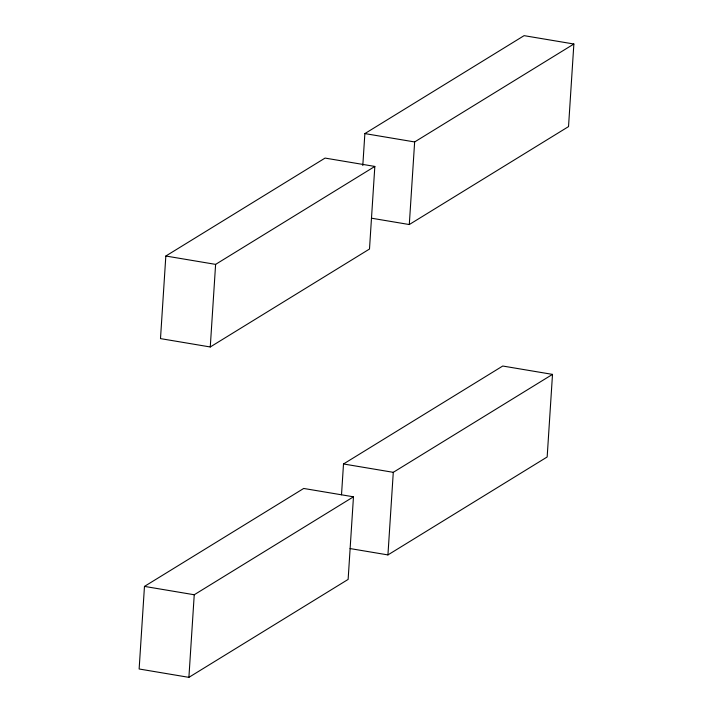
<?xml version="1.0" encoding="UTF-8"?>
<svg xmlns="http://www.w3.org/2000/svg" width="713" height="713" viewBox="0 0 713 713"><rect width="100%" height="100%" fill="white"/><g stroke="black" fill="none" stroke-linecap="round" stroke-linejoin="round"><path stroke-width="1.07" d="M144.472 586.398L139.133 668.99L188.9 677.35L348.131 579.411L353.47 496.809L303.702 488.458L144.472 586.398L194.239 594.758L353.47 496.809M165.835 256.02L160.496 338.613L210.264 346.973L369.494 249.033L374.833 166.432L325.066 158.081L165.835 256.02L215.611 264.38L374.833 166.432M188.9 677.35L194.239 594.758M210.264 346.973L215.611 264.38M341.509 494.804L343.506 463.967L502.736 366.027L552.504 374.387L547.165 456.98L387.934 554.919L350.065 548.564M362.801 165.532L364.869 133.589L524.1 35.65L573.867 44.01L568.528 126.602L409.298 224.542L371.428 218.187M387.934 554.919L393.282 472.327L552.504 374.387M409.298 224.542L414.645 141.949L573.867 44.01M364.869 133.589L414.645 141.949M343.506 463.967L393.282 472.327"/></g></svg>
